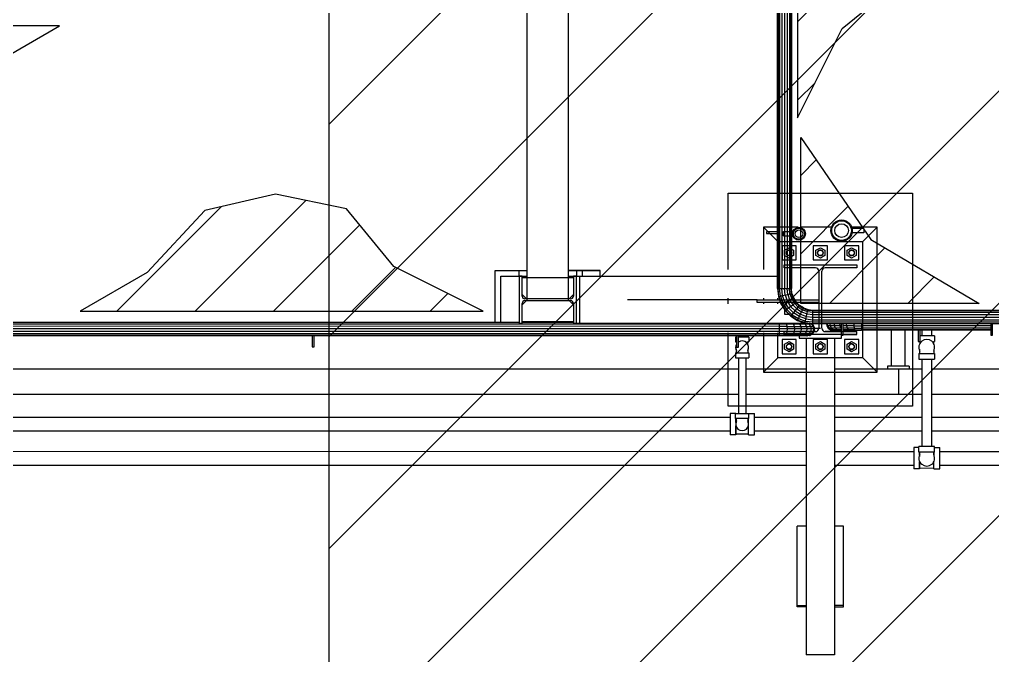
# Model space of a CAD drawing. Header units: metres. Extents: x 0 to 63075, y 0 to 44550.
# Drawn here: x 50635 to 51149, y 36669 to 37005 of the extents above; entities that cross this region are included whole.
import ezdxf

# ---------------------------------------------------------------- set-up
doc = ezdxf.new("R2010")
doc.units = ezdxf.units.M
doc.header["$LTSCALE"] = 75
for name, color, linetype in [('AI-Hatch mob', 7, 'Continuous'), ('GSB', 7, 'Continuous'), ('ML6', 1, 'Continuous'), ('SDM', 7, 'Continuous'), ('SL1', 8, 'Continuous')]:
    doc.layers.add(name, color=color, linetype=linetype)
pattern_1 = [(44.99813, (326091.56, -18363.04), (-137.8813, 137.8903), [])]

# ---------------------------------------------------------------- blocks, each defined once
blk = doc.blocks.new('A$C6bae614f')
at = {"layer": 'SL1'}
h = blk.add_hatch(dxfattribs=at)
h.set_pattern_fill('_USER', color=256, scale=195, angle=44.9981, style=0, pattern_type=0)
h.set_pattern_definition(pattern_1)
h.paths.add_polyline_path([(354089.6, 22315), (354089.6, 20895.4), (354246.7, 21210.4), (354450.6, 21376.6), (354501.8, 21626.4), (354443.9, 21875.2), (354225.7, 22078.2)])
h = blk.add_hatch(dxfattribs=at)
h.set_pattern_fill('_USER', color=256, scale=195, angle=44.9981, style=0, pattern_type=0)
h.set_pattern_definition(pattern_1)
h.paths.add_polyline_path([(351490.3, 21219.4), (350070.6, 21219.4), (350385.7, 21062.3), (350551.8, 20858.4), (350801.7, 20807.2), (351050.5, 20865.1), (351253.4, 21083.4)])
h = blk.add_hatch(dxfattribs=at)
h.set_pattern_fill('_USER', color=256, scale=195, angle=44.9981, style=0, pattern_type=0)
h.set_pattern_definition(pattern_1)
h.paths.add_polyline_path([(354347.7, 20467.1), (354728.5, 20242.1), (354100.6, 20242.1), (354100.7, 20826.5)])
h = blk.add_hatch(dxfattribs=at)
h.set_pattern_fill('_USER', color=256, scale=195, angle=44.9981, style=0, pattern_type=0)
h.set_pattern_definition(pattern_1)
h.paths.add_polyline_path([(351562.2, 20214.3), (352981.9, 20214.3), (352666.8, 20371.4), (352500.7, 20575.3), (352250.8, 20626.5), (352002, 20568.6), (351799.1, 20350.4)])
for p, q in [((353136.6, 20254.9), (353136.7, 22297.5)), ((353282.6, 20254.9), (353282.7, 22297.5)), ((354018.7, 20293.9), (354018.8, 22221.9)), ((354020.6, 22221.9), (354020.6, 20293.9)), ((354025.9, 22221.9), (354025.9, 20293.9)), ((354033.8, 22221.9), (354033.8, 20293.9)), ((354043.2, 22221.9), (354043.1, 20293.9)), ((354052.5, 22221.9), (354052.4, 20293.9)), ((354060.4, 22221.9), (354060.4, 20293.9)), ((354065.7, 22221.9), (354065.6, 20293.9)), ((354067.6, 22221.9), (354067.5, 20293.9)), ((353844.6, 20629.9), (354494.6, 20629.9)), ((353844.6, 20361.9), (353844.6, 20629.9)), ((354494.6, 20629.9), (354494.6, 19879.9)), ((353969.6, 20509.9), (353969.6, 20361.9)), ((354089.8, 20509.9), (353969.6, 20509.9)), ((353969.6, 20509.9), (354019.6, 20459.9)), ((354208.4, 20509.9), (354098.8, 20509.9)), ((354369.6, 20509.9), (354280.2, 20509.9)), ((354323.3, 20505.9), (354281.3, 20505.9)), ((354319.6, 20459.9), (354369.6, 20509.9)), ((354323.3, 20505.9), (354323.3, 20490.9)), ((354369.6, 19999.9), (354369.6, 20509.9)), ((353979.6, 20493.9), (353979.6, 20487.6)), ((354018.7, 20493.9), (353979.6, 20493.9)), ((353979.6, 20487.6), (354018.7, 20487.6)), ((354039.3, 20494.9), (354072.6, 20494.9)), ((354039.3, 20479.9), (354039.3, 20494.9)), ((354039.3, 20479.9), (354072.6, 20479.9)), ((354323.3, 20490.9), (354281.3, 20490.9)), ((354019.6, 20361.9), (354019.6, 20459.9)), ((354019.6, 20459.9), (354319.6, 20459.9)), ((354034.6, 20444.9), (354034.6, 20394.9)), ((354084.6, 20444.9), (354034.6, 20444.9)), ((354043.8, 20429), (354059.6, 20438.2)), ((354043.8, 20410.8), (354043.8, 20429)), ((354053.4, 20427.7), (354050.7, 20424.2)), ((354057.4, 20429.6), (354053.4, 20427.7)), ((354061.8, 20429.6), (354057.4, 20429.6)), ((354059.6, 20438.2), (354075.4, 20429)), ((354065.8, 20427.7), (354061.8, 20429.6)), ((354068.5, 20424.2), (354065.8, 20427.7)), ((354075.4, 20429), (354075.4, 20410.8)), ((354084.6, 20394.9), (354084.6, 20444.9)), ((354144.6, 20444.9), (354144.6, 20394.9)), ((354194.6, 20444.9), (354144.6, 20444.9)), ((354153.8, 20429), (354169.6, 20438.2)), ((354153.8, 20410.8), (354153.8, 20429)), ((354163.4, 20427.7), (354160.7, 20424.2)), ((354167.4, 20429.6), (354163.4, 20427.7)), ((354171.8, 20429.6), (354167.4, 20429.6)), ((354169.6, 20438.2), (354185.4, 20429)), ((354175.8, 20427.7), (354171.8, 20429.6)), ((354178.5, 20424.2), (354175.8, 20427.7)), ((354185.4, 20429), (354185.4, 20410.8)), ((354194.6, 20394.9), (354194.6, 20444.9)), ((354254.6, 20444.9), (354254.6, 20394.9)), ((354304.6, 20444.9), (354254.6, 20444.9)), ((354263.8, 20429), (354279.6, 20438.2)), ((354263.8, 20410.8), (354263.8, 20429)), ((354273.4, 20427.7), (354270.7, 20424.2)), ((354277.4, 20429.6), (354273.4, 20427.7)), ((354281.8, 20429.6), (354277.4, 20429.6)), ((354279.6, 20438.2), (354295.4, 20429)), ((354285.8, 20427.7), (354281.8, 20429.6)), ((354288.5, 20424.2), (354285.8, 20427.7)), ((354295.4, 20429), (354295.4, 20410.8)), ((354304.6, 20394.9), (354304.6, 20444.9)), ((354319.6, 20049.9), (354319.6, 20459.9)), ((354034.6, 20394.9), (354084.6, 20394.9)), ((354059.6, 20401.6), (354043.8, 20410.8)), ((354050.7, 20424.2), (354049.7, 20419.9)), ((354049.7, 20419.9), (354050.7, 20415.6)), ((354050.7, 20415.6), (354053.4, 20412.1)), ((354053.4, 20412.1), (354057.4, 20410.2)), ((354057.4, 20410.2), (354061.8, 20410.2)), ((354075.4, 20410.8), (354059.6, 20401.6)), ((354061.8, 20410.2), (354065.8, 20412.1)), ((354065.8, 20412.1), (354068.5, 20415.6)), ((354069.5, 20419.9), (354068.5, 20424.2)), ((354068.5, 20415.6), (354069.5, 20419.9)), ((354144.6, 20394.9), (354194.6, 20394.9)), ((354169.6, 20401.6), (354153.8, 20410.8)), ((354160.7, 20424.2), (354159.7, 20419.9)), ((354159.7, 20419.9), (354160.7, 20415.6)), ((354160.7, 20415.6), (354163.4, 20412.1)), ((354163.4, 20412.1), (354167.4, 20410.2)), ((354167.4, 20410.2), (354171.8, 20410.2)), ((354185.4, 20410.8), (354169.6, 20401.6)), ((354171.8, 20410.2), (354175.8, 20412.1)), ((354175.8, 20412.1), (354178.5, 20415.6)), ((354179.5, 20419.9), (354178.5, 20424.2)), ((354178.5, 20415.6), (354179.5, 20419.9)), ((354254.6, 20394.9), (354304.6, 20394.9)), ((354279.6, 20401.6), (354263.8, 20410.8)), ((354270.7, 20424.2), (354269.7, 20419.9)), ((354269.7, 20419.9), (354270.7, 20415.6)), ((354270.7, 20415.6), (354273.4, 20412.1)), ((354273.4, 20412.1), (354277.4, 20410.2)), ((354277.4, 20410.2), (354281.8, 20410.2)), ((354295.4, 20410.8), (354279.6, 20401.6)), ((354281.8, 20410.2), (354285.8, 20412.1)), ((354285.8, 20412.1), (354288.5, 20415.6)), ((354289.5, 20419.9), (354288.5, 20424.2)), ((354288.5, 20415.6), (354289.5, 20419.9)), ((354041.6, 20367.2), (354041.6, 20377.9)), ((354041.6, 20377.9), (354297.6, 20377.9)), ((354152.4, 20367.2), (354041.6, 20367.2)), ((354297.6, 20367.2), (354186.9, 20367.2)), ((354297.6, 20377.9), (354297.6, 20367.2)), ((353024.6, 20357.9), (353136.6, 20357.9)), ((353024.6, 20176.3), (353024.6, 20357.9)), ((353136.6, 20356.4), (353024.6, 20356.4)), ((353044.6, 20337.9), (353136.6, 20337.9)), ((353044.6, 20176.3), (353044.6, 20337.9)), ((353108.1, 20357.9), (353108.1, 20337.9)), ((353109.1, 20337.4), (353109.1, 20172.4)), ((353119.3, 20337.4), (353109.1, 20337.4)), ((353119.3, 20268), (353119.3, 20337.4)), ((353119.3, 20333), (353299.9, 20333)), ((353394.6, 20357.9), (353282.6, 20357.9)), ((353394.6, 20356.4), (353282.6, 20356.4)), ((353282.6, 20337.9), (354018.7, 20337.9)), ((353299.9, 20337.4), (353299.9, 20268)), ((353310.1, 20337.4), (353299.9, 20337.4)), ((353310.1, 20337.9), (353310.1, 20171.9)), ((353311.1, 20357.9), (353311.1, 20337.9)), ((353322.6, 20171.9), (353322.6, 20337.9)), ((353330.1, 20357.9), (353330.1, 20337.9)), ((353394.6, 20337.9), (353394.6, 20357.9)), ((354164.4, 20355.2), (354164.3, 20154.6)), ((354174.8, 20154.6), (354174.9, 20355.2)), ((354018.7, 20293.9), (354021.8, 20266.2)), ((354018.7, 20293.9), (354025.9, 20293.9)), ((354023.6, 20266.7), (354020.6, 20293.9)), ((354025.9, 20293.9), (354043.1, 20293.9)), ((354028.8, 20267.8), (354025.9, 20293.9)), ((354036.5, 20269.6), (354033.8, 20293.9)), ((354045.6, 20271.7), (354043.1, 20293.9)), ((354043.1, 20293.9), (354052.4, 20293.9)), ((354054.7, 20273.8), (354052.4, 20293.9)), ((354052.4, 20293.9), (354065.6, 20293.9)), ((354062.4, 20275.5), (354060.4, 20293.9)), ((354065.6, 20293.9), (354067.5, 20293.9)), ((354067.6, 20276.7), (354065.6, 20293.9)), ((354069.4, 20277.1), (354067.5, 20293.9)), ((353134.3, 20258), (353119.3, 20273)), ((353289.9, 20258), (353129.3, 20258)), ((353299.9, 20273), (353284.9, 20258)), ((353844.6, 20240.4), (353844.6, 20259.9)), ((353969.6, 20259.9), (353969.6, 20254.9)), ((354019.6, 20254.9), (354019.6, 20259.9)), ((354021.8, 20266.2), (354023.6, 20266.7)), ((354021.8, 20266.2), (354031, 20240)), ((354023.6, 20266.7), (354028.8, 20267.8)), ((354023.6, 20266.7), (354032.7, 20240.8)), ((354028.8, 20267.8), (354036.5, 20269.6)), ((354028.8, 20267.8), (354037.5, 20243.1)), ((354032.7, 20240.8), (354068.6, 20258)), ((354036.5, 20269.6), (354054.7, 20273.8)), ((354044.6, 20246.5), (354036.5, 20269.6)), ((354045.6, 20271.7), (354053, 20250.5)), ((354054.7, 20273.8), (354067.6, 20276.7)), ((354054.7, 20273.8), (354061.4, 20254.6)), ((354062.4, 20275.5), (354068.6, 20258)), ((354067.6, 20276.7), (354069.4, 20277.1)), ((354073.3, 20260.3), (354067.6, 20276.7)), ((354068.6, 20258), (354073.3, 20260.3)), ((354068.6, 20258), (354078.4, 20242.3)), ((354069.4, 20277.1), (354075, 20261.1)), ((354075, 20261.1), (354073.3, 20260.3)), ((354082.5, 20245.6), (354073.3, 20260.3)), ((354075, 20261.1), (354084, 20246.8)), ((353119.3, 20236.8), (353134.3, 20251.8)), ((353119.3, 20172.4), (353119.3, 20241.8)), ((353129.3, 20251.8), (353289.9, 20251.8)), ((353284.9, 20251.8), (353299.9, 20236.8)), ((353299.9, 20241.8), (353299.9, 20172.4)), ((353946.6, 20254.9), (353490.8, 20254.9)), ((353946.6, 20245.4), (353946.6, 20254.9)), ((353946.6, 20254.9), (354164.4, 20254.9)), ((354164.4, 20245.4), (353946.6, 20245.4)), ((353969.6, 20245.4), (353969.6, 20240.4)), ((354019.6, 20240.4), (354019.6, 20245.4)), ((354031, 20240), (354032.7, 20240.8)), ((354031, 20240), (354045.8, 20216.4)), ((354032.7, 20240.8), (354047.3, 20217.5)), ((354037.5, 20243.1), (354051.4, 20220.8)), ((354057.6, 20225.8), (354044.6, 20246.5)), ((354051.4, 20220.8), (354057.6, 20225.8)), ((354053, 20250.5), (354064.9, 20231.6)), ((354056.3, 20245.4), (354056.3, 20254.9)), ((354057.6, 20225.8), (354072.2, 20237.4)), ((354074.9, 20208.4), (354057.6, 20225.8)), ((354061.4, 20254.6), (354072.2, 20237.4)), ((354064.9, 20231.6), (354080.8, 20215.7)), ((354066.7, 20198.1), (354091.5, 20229.2)), ((354072.2, 20237.4), (354082.5, 20245.6)), ((354072.2, 20237.4), (354086.6, 20223)), ((354078.4, 20242.3), (354091.5, 20229.2)), ((354084, 20246.8), (354082.5, 20245.6)), ((354082.5, 20245.6), (354094.8, 20233.4)), ((354084, 20246.8), (354096, 20234.8)), ((354086.6, 20223), (354103.8, 20212.2)), ((354091.5, 20229.2), (354094.8, 20233.4)), ((354091.5, 20229.2), (354107.2, 20219.4)), ((354094.8, 20233.4), (354096, 20234.8)), ((354094.8, 20233.4), (354109.5, 20224.1)), ((354110.3, 20225.8), (354096, 20234.8)), ((354107.2, 20219.4), (354109.5, 20224.1)), ((354109.5, 20224.1), (354110.3, 20225.8)), ((354109.5, 20224.1), (354125.9, 20218.4)), ((354110.3, 20225.8), (354126.3, 20220.2)), ((354043.1, 20220.7), (354043.1, 20203.9)), ((354043.1, 20203.9), (354058.3, 20203.9)), ((354045.8, 20216.4), (354047.3, 20217.5)), ((354045.8, 20216.4), (354065.5, 20196.7)), ((354047.3, 20217.5), (354051.4, 20220.8)), ((354047.3, 20217.5), (354066.7, 20198.1)), ((354051.4, 20220.8), (354070, 20202.3)), ((354065.5, 20196.7), (354066.7, 20198.1)), ((354065.5, 20196.7), (354089.1, 20181.8)), ((354066.7, 20198.1), (354089.9, 20183.5)), ((354070, 20202.3), (354092.2, 20188.3)), ((354095.7, 20195.4), (354074.9, 20208.4)), ((354080.8, 20215.7), (354099.7, 20203.8)), ((354089.9, 20183.5), (354099.7, 20203.8)), ((354092.2, 20188.3), (354117, 20179.6)), ((354118.8, 20187.3), (354095.7, 20195.4)), ((354099.7, 20203.8), (354107.2, 20219.4)), ((354099.7, 20203.8), (354120.8, 20196.4)), ((354103.8, 20212.2), (354122.9, 20205.5)), ((354107.2, 20219.4), (354124.7, 20213.3)), ((354115.8, 20174.5), (354124.7, 20213.3)), ((354120.8, 20196.4), (354143.1, 20193.9)), ((354122.9, 20205.5), (354143.1, 20203.3)), ((354124.7, 20213.3), (354125.9, 20218.4)), ((354124.7, 20213.3), (354143.1, 20211.2)), ((354125.9, 20218.4), (354126.3, 20220.2)), ((354125.9, 20218.4), (354143.1, 20216.5)), ((354126.3, 20220.2), (354143.1, 20218.3)), ((354143.1, 20218.3), (354876.1, 20218.3)), ((354143.1, 20211.2), (354143.1, 20218.3)), ((354143.1, 20216.5), (354876.1, 20216.4)), ((354143.1, 20176.7), (354143.1, 20211.2)), ((354143.1, 20211.2), (354876.1, 20211.2)), ((354143.1, 20203.3), (354876.1, 20203.2)), ((354143.1, 20193.9), (354876.1, 20193.9)), ((348235.9, 20176.5), (353109.1, 20176.3)), ((353109.1, 20174.5), (348235.9, 20174.6)), ((354024.6, 20169.2), (348235.9, 20169.3)), ((354024.6, 20161.2), (348235.9, 20161.4)), ((353109.1, 20172.4), (353119.3, 20172.4)), ((353299.9, 20176.8), (353119.3, 20176.8)), ((353119.3, 20176.3), (353299.9, 20176.3)), ((353299.9, 20174.5), (353119.3, 20174.5)), ((353299.9, 20172.4), (353310.1, 20172.4)), ((353310.1, 20171.9), (354122, 20171.9)), ((354024.6, 20171.9), (354024.6, 20169.2)), ((354050.7, 20169.2), (354024.6, 20169.2)), ((354024.6, 20169.2), (354024.6, 20151.9)), ((354051.9, 20161.2), (354024.6, 20161.2)), ((354049.8, 20171.9), (354050.7, 20169.2)), ((354075.5, 20169.2), (354050.7, 20169.2)), ((354050.7, 20169.2), (354051.9, 20161.2)), ((354051.9, 20161.2), (354077.8, 20161.2)), ((354051.9, 20161.2), (354052.3, 20151.9)), ((354073.7, 20171.9), (354075.5, 20169.2)), ((354075.5, 20169.2), (354077.8, 20161.2)), ((354097.7, 20169.2), (354075.5, 20169.2)), ((354077.8, 20161.2), (354101, 20161.2)), ((354077.8, 20161.2), (354078.6, 20151.9)), ((354089.1, 20181.8), (354089.9, 20183.5)), ((354089.1, 20181.8), (354115.4, 20172.6)), ((354089.9, 20183.5), (354115.8, 20174.5)), ((354095.1, 20171.9), (354097.7, 20169.2)), ((354097.7, 20169.2), (354101, 20161.2)), ((354116.3, 20169.2), (354097.7, 20169.2)), ((354101, 20161.2), (354102.2, 20151.9)), ((354101, 20161.2), (354144.1, 20161.2)), ((354113.1, 20171.9), (354116.3, 20169.2)), ((354115.4, 20172.6), (354115.8, 20174.5)), ((354115.4, 20172.6), (354143.1, 20169.5)), ((354115.8, 20174.5), (354143.1, 20171.4)), ((354130.2, 20169.2), (354116.3, 20169.2)), ((354116.3, 20169.2), (354120.4, 20161.2)), ((354117, 20179.6), (354143.1, 20176.7)), ((354118.8, 20187.3), (354143.1, 20184.6)), ((354120.4, 20161.2), (354121.9, 20151.9)), ((354127.4, 20171.3), (354130.2, 20169.2)), ((354138.9, 20169.2), (354130.2, 20169.2)), ((354130.2, 20169.2), (354135, 20161.2)), ((354135, 20161.2), (354136.7, 20151.9)), ((354137.4, 20170.2), (354138.9, 20169.2)), ((354138.9, 20169.2), (354141.9, 20169.2)), ((354138.9, 20169.2), (354144.1, 20161.2)), ((354140.9, 20169.8), (354141.9, 20169.2)), ((354141.9, 20169.2), (354147.1, 20161.2)), ((354143.1, 20184.6), (354876.1, 20184.6)), ((354143.1, 20171.4), (354143.1, 20176.7)), ((354143.1, 20176.7), (354876.1, 20176.6)), ((354143.1, 20169.5), (354143.1, 20171.4)), ((354143.1, 20171.4), (354876.1, 20171.4)), ((354876.1, 20169.5), (354143.1, 20169.5)), ((354144.1, 20161.2), (354145.9, 20151.9)), ((354144.1, 20161.2), (354147.1, 20161.2)), ((354147.1, 20161.2), (354149, 20151.9)), ((354169.6, 20153.4), (354148.7, 20153.4)), ((354190.7, 20169.5), (354192.1, 20162.6)), ((354192.1, 20162.6), (354197.3, 20154.6)), ((354195.1, 20162.6), (354192.1, 20162.6)), ((354193.8, 20169.5), (354195.1, 20162.6)), ((354195.1, 20162.6), (354200.3, 20154.6)), ((354243.1, 20162.6), (354195.1, 20162.6)), ((354209, 20154.6), (354197.3, 20154.6)), ((354197.3, 20154.6), (354205.3, 20149.3)), ((354200.3, 20154.6), (354208, 20149.3)), ((354202.9, 20169.5), (354204.2, 20162.6)), ((354204.2, 20162.6), (354209, 20154.6)), ((354209, 20154.6), (354216.1, 20149.3)), ((354241.5, 20154.6), (354209, 20154.6)), ((354217.7, 20169.5), (354218.8, 20162.6)), ((354218.8, 20162.6), (354222.9, 20154.6)), ((354222.9, 20154.6), (354229.1, 20149.3)), ((354237.3, 20169.5), (354238.2, 20162.6)), ((354238.2, 20162.6), (354241.5, 20154.6)), ((354241.5, 20154.6), (354243.1, 20152.9)), ((354243.1, 20154.6), (354241.5, 20154.6)), ((354243.1, 20169.5), (354243.1, 20130.4)), ((354249.4, 20130.4), (354249.4, 20169.5)), ((354287.3, 20162.6), (354249.4, 20162.6)), ((354263.7, 20154.6), (354249.4, 20154.6)), ((354260.8, 20169.5), (354261.4, 20162.6)), ((354261.4, 20162.6), (354263.7, 20154.6)), ((354288.5, 20154.6), (354263.7, 20154.6)), ((354263.7, 20154.6), (354267.2, 20149.3)), ((354287, 20169.5), (354287.3, 20162.6)), ((354287.3, 20162.6), (354314.6, 20162.6)), ((354287.3, 20162.6), (354288.5, 20154.6)), ((354288.5, 20154.6), (354314.6, 20154.6)), ((354288.5, 20154.6), (354290.3, 20149.3)), ((354314.6, 20169.5), (354314.6, 20162.6)), ((354769.8, 20162.5), (354314.6, 20162.6)), ((354314.6, 20162.6), (354314.6, 20149.3)), ((354769.8, 20154.6), (354314.6, 20154.6)), ((354769.8, 20169.5), (354769.8, 20130.4)), ((354776.1, 20130.4), (354776.1, 20169.5)), ((354024.6, 20134.6), (348235.9, 20134.8)), ((354024.6, 20129.4), (348235.9, 20129.5)), ((354024.6, 20127.5), (348235.9, 20127.7)), ((354024.6, 20151.9), (348235.9, 20152.1)), ((354024.6, 20142.6), (348235.9, 20142.8)), ((352380.2, 20127.6), (352380.2, 20088.5)), ((352386.5, 20088.5), (352386.5, 20127.6)), ((353844.6, 19879.9), (353844.6, 20138.4)), ((353874.6, 20123.5), (353871.3, 20123.5)), ((353871.3, 20123.5), (353871.3, 20106.1)), ((353874.6, 20127.5), (353874.6, 20088.4)), ((353880.9, 20088.4), (353880.9, 20127.5)), ((353917.3, 20123.5), (353880.9, 20123.5)), ((353881, 20123.5), (353881, 20127.5)), ((353907.6, 20123.5), (353907.6, 20127.5)), ((353917.3, 20123.5), (353917.3, 20106.1)), ((353969.6, 20138.4), (353969.6, 19999.9)), ((354019.6, 20049.9), (354019.6, 20138.4)), ((354052.3, 20151.9), (354024.6, 20151.9)), ((354024.6, 20151.9), (354024.6, 20142.6)), ((354024.6, 20142.6), (354024.6, 20127.5)), ((354051.9, 20142.6), (354024.6, 20142.6)), ((354050.7, 20134.6), (354024.6, 20134.6)), ((354048.9, 20129.4), (354024.6, 20129.4)), ((354046.9, 20127.5), (354024.6, 20127.5)), ((354041.6, 20131.9), (354041.6, 20142.6)), ((354041.6, 20142.6), (354152.3, 20142.6)), ((354297.6, 20131.9), (354041.6, 20131.9)), ((354048.9, 20129.4), (354046.9, 20127.5)), ((354068, 20127.5), (354046.9, 20127.5)), ((354050.7, 20134.6), (354048.9, 20129.4)), ((354072, 20129.4), (354048.9, 20129.4)), ((354051.9, 20142.6), (354050.7, 20134.6)), ((354075.5, 20134.6), (354050.7, 20134.6)), ((354052.3, 20151.9), (354051.9, 20142.6)), ((354077.8, 20142.6), (354051.9, 20142.6)), ((354078.6, 20151.9), (354052.3, 20151.9)), ((354072, 20129.4), (354068, 20127.5)), ((354087, 20127.5), (354068, 20127.5)), ((354075.5, 20134.6), (354072, 20129.4)), ((354092.8, 20129.4), (354072, 20129.4)), ((354077.8, 20142.6), (354075.5, 20134.6)), ((354097.7, 20134.6), (354075.5, 20134.6)), ((354078.6, 20151.9), (354077.8, 20142.6)), ((354101, 20142.6), (354077.8, 20142.6)), ((354102.2, 20151.9), (354078.6, 20151.9)), ((354092.8, 20129.4), (354087, 20127.5)), ((354114.7, 20127.5), (354087, 20127.5)), ((354097.7, 20134.6), (354092.8, 20129.4)), ((354110.1, 20129.4), (354092.8, 20129.4)), ((354094.6, 20127.5), (354094.6, 20119.4)), ((354094.6, 20119.4), (354244.6, 20119.4)), ((354101, 20142.6), (354097.7, 20134.6)), ((354116.3, 20134.6), (354097.7, 20134.6)), ((354102.2, 20151.9), (354101, 20142.6)), ((354135, 20142.6), (354101, 20142.6)), ((354136.7, 20151.9), (354102.2, 20151.9)), ((354110.1, 20129.4), (354102.8, 20127.5)), ((354116.3, 20134.6), (354110.1, 20129.4)), ((354123.1, 20129.4), (354110.1, 20129.4)), ((354123.1, 20129.4), (354114.7, 20127.5)), ((354122.1, 20127.5), (354114.7, 20127.5)), ((354120.4, 20142.6), (354116.3, 20134.6)), ((354138.9, 20134.6), (354116.3, 20134.6)), ((354119.6, 20119.4), (354119.6, 19004.9)), ((354121.9, 20151.9), (354120.4, 20142.6)), ((354131.2, 20129.4), (354122.1, 20127.5)), ((354122.1, 20127.5), (354124.6, 20127.5)), ((354130.2, 20134.6), (354123.1, 20129.4)), ((354131.2, 20129.4), (354123.1, 20129.4)), ((354133.9, 20129.4), (354124.6, 20127.5)), ((354135, 20142.6), (354130.2, 20134.6)), ((354138.9, 20134.6), (354131.2, 20129.4)), ((354131.2, 20129.4), (354133.9, 20129.4)), ((354141.9, 20134.6), (354133.9, 20129.4)), ((354136.7, 20151.9), (354135, 20142.6)), ((354144.1, 20142.6), (354135, 20142.6)), ((354145.9, 20151.9), (354136.7, 20151.9)), ((354243.1, 20131.9), (354137.7, 20131.9)), ((354144.1, 20142.6), (354138.9, 20134.6)), ((354138.9, 20134.6), (354141.9, 20134.6)), ((354147.1, 20142.6), (354141.9, 20134.6)), ((354145.9, 20151.9), (354144.1, 20142.6)), ((354144.1, 20142.6), (354147.1, 20142.6)), ((354145.9, 20151.9), (354149, 20151.9)), ((354149, 20151.9), (354147.1, 20142.6)), ((354152.3, 20142.6), (354147.2, 20142.6)), ((354186.8, 20142.6), (354297.6, 20142.6)), ((354243.1, 20142.6), (354186.8, 20142.6)), ((354205.3, 20149.3), (354214.6, 20147.5)), ((354208, 20149.3), (354205.3, 20149.3)), ((354229.1, 20149.3), (354208, 20149.3)), ((354208, 20149.3), (354217.1, 20147.5)), ((354217.1, 20147.5), (354214.6, 20147.5)), ((354216.1, 20149.3), (354224.5, 20147.5)), ((354224.5, 20147.5), (354217.1, 20147.5)), ((354219.6, 20119.4), (354219.6, 19004.9)), ((354243.1, 20147.5), (354224.5, 20147.5)), ((354243.1, 20149.3), (354229.1, 20149.3)), ((354229.1, 20149.3), (354236.4, 20147.5)), ((354243.1, 20130.4), (354249.4, 20130.4)), ((354244.6, 20119.4), (354244.6, 20130.4)), ((354290.3, 20149.3), (354249.4, 20149.3)), ((354249.4, 20148.4), (354252.3, 20147.5)), ((354252.3, 20147.5), (354249.4, 20147.5)), ((354297.6, 20142.6), (354249.4, 20142.6)), ((354249.4, 20131.9), (354297.6, 20131.9)), ((354292.3, 20147.5), (354252.3, 20147.5)), ((354267.2, 20149.3), (354271.2, 20147.5)), ((354290.3, 20149.3), (354292.3, 20147.5)), ((354290.3, 20149.3), (354314.6, 20149.3)), ((354292.3, 20147.5), (354314.6, 20147.5)), ((354297.6, 20131.9), (354297.6, 20142.6)), ((354314.6, 20149.3), (354314.6, 20147.5)), ((354769.8, 20149.3), (354314.6, 20149.3)), ((354769.8, 20147.5), (354314.6, 20147.5)), ((354420.2, 20021), (354420.2, 20147.5)), ((354468.4, 20021), (354468.4, 20147.5)), ((354514.6, 20147.5), (354514.6, 20108.4)), ((354520.9, 20108.4), (354520.9, 20147.5)), ((354572.1, 20128.3), (354520.9, 20128.3)), ((354527.6, 20147.5), (354527.6, 20128.3)), ((354561, 20147.5), (354561, 20128.3)), ((354572.1, 20128.3), (354572.1, 20107.7)), ((354769.8, 20130.4), (354776.1, 20130.4)), ((352380.2, 20088.5), (352386.5, 20088.5)), ((353871.3, 20106.1), (353874.6, 20106.1)), ((353874.5, 20106.1), (353874.5, 20098.6)), ((353874.6, 20088.4), (353880.9, 20088.4)), ((353912.3, 20106.1), (353917.3, 20106.1)), ((353914.1, 20098.6), (353914.1, 20106.1)), ((354034.6, 20114.9), (354034.6, 20064.9)), ((354084.6, 20114.9), (354034.6, 20114.9)), ((354043.8, 20099), (354059.6, 20108.2)), ((354043.8, 20080.8), (354043.8, 20099)), ((354050.7, 20094.2), (354049.7, 20089.9)), ((354049.7, 20089.9), (354050.7, 20085.6)), ((354053.4, 20097.7), (354050.7, 20094.2)), ((354050.7, 20085.6), (354053.4, 20082.1)), ((354057.4, 20099.6), (354053.4, 20097.7)), ((354061.8, 20099.6), (354057.4, 20099.6)), ((354059.6, 20108.2), (354075.4, 20099)), ((354065.8, 20097.7), (354061.8, 20099.6)), ((354068.5, 20094.2), (354065.8, 20097.7)), ((354065.8, 20082.1), (354068.5, 20085.6)), ((354069.5, 20089.9), (354068.5, 20094.2)), ((354068.5, 20085.6), (354069.5, 20089.9)), ((354075.4, 20099), (354075.4, 20080.8)), ((354084.6, 20064.9), (354084.6, 20114.9)), ((354144.6, 20114.9), (354144.6, 20064.9)), ((354194.6, 20114.9), (354144.6, 20114.9)), ((354153.8, 20099), (354169.6, 20108.2)), ((354153.8, 20080.8), (354153.8, 20099)), ((354160.7, 20094.2), (354159.7, 20089.9)), ((354159.7, 20089.9), (354160.7, 20085.6)), ((354163.4, 20097.7), (354160.7, 20094.2)), ((354160.7, 20085.6), (354163.4, 20082.1)), ((354167.4, 20099.6), (354163.4, 20097.7)), ((354171.8, 20099.6), (354167.4, 20099.6)), ((354169.6, 20108.2), (354185.4, 20099)), ((354175.8, 20097.7), (354171.8, 20099.6)), ((354178.5, 20094.2), (354175.8, 20097.7)), ((354175.8, 20082.1), (354178.5, 20085.6)), ((354179.5, 20089.9), (354178.5, 20094.2)), ((354178.5, 20085.6), (354179.5, 20089.9)), ((354185.4, 20099), (354185.4, 20080.8)), ((354194.6, 20064.9), (354194.6, 20114.9)), ((354254.6, 20114.9), (354254.6, 20064.9)), ((354304.6, 20114.9), (354254.6, 20114.9)), ((354263.8, 20099), (354279.6, 20108.2)), ((354263.8, 20080.8), (354263.8, 20099)), ((354270.7, 20094.2), (354269.7, 20089.9)), ((354269.7, 20089.9), (354270.7, 20085.6)), ((354273.4, 20097.7), (354270.7, 20094.2)), ((354270.7, 20085.6), (354273.4, 20082.1)), ((354277.4, 20099.6), (354273.4, 20097.7)), ((354281.8, 20099.6), (354277.4, 20099.6)), ((354279.6, 20108.2), (354295.4, 20099)), ((354285.8, 20097.7), (354281.8, 20099.6)), ((354288.5, 20094.2), (354285.8, 20097.7)), ((354285.8, 20082.1), (354288.5, 20085.6)), ((354289.5, 20089.9), (354288.5, 20094.2)), ((354288.5, 20085.6), (354289.5, 20089.9)), ((354295.4, 20099), (354295.4, 20080.8)), ((354304.6, 20064.9), (354304.6, 20114.9)), ((354514.6, 20108.4), (354520.9, 20108.4)), ((354516.5, 20108.4), (354516.5, 20107.7)), ((354516.5, 20107.7), (354521, 20107.7)), ((354519.7, 20107.7), (354519.7, 20099.8)), ((354567.6, 20107.7), (354572.1, 20107.7)), ((354568.9, 20099.8), (354568.9, 20107.7)), ((353871.3, 20067.8), (353917.3, 20067.8)), ((353871.3, 20067.8), (353871.3, 20050.3)), ((353871.3, 20050.3), (353917.3, 20050.3)), ((353874.5, 20067.8), (353874.5, 20082.5)), ((353881, 20050.3), (353881, 19853.5)), ((353907.6, 20050.3), (353907.6, 19853.5)), ((353914.1, 20082.5), (353914.1, 20067.8)), ((353917.3, 20067.8), (353917.3, 20050.3)), ((354034.6, 20064.9), (354084.6, 20064.9)), ((354059.6, 20071.6), (354043.8, 20080.8)), ((354053.4, 20082.1), (354057.4, 20080.2)), ((354057.4, 20080.2), (354061.8, 20080.2)), ((354075.4, 20080.8), (354059.6, 20071.6)), ((354061.8, 20080.2), (354065.8, 20082.1)), ((354144.6, 20064.9), (354194.6, 20064.9)), ((354169.6, 20071.6), (354153.8, 20080.8)), ((354163.4, 20082.1), (354167.4, 20080.2)), ((354167.4, 20080.2), (354171.8, 20080.2)), ((354185.4, 20080.8), (354169.6, 20071.6)), ((354171.8, 20080.2), (354175.8, 20082.1)), ((354254.6, 20064.9), (354304.6, 20064.9)), ((354279.6, 20071.6), (354263.8, 20080.8)), ((354273.4, 20082.1), (354277.4, 20080.2)), ((354277.4, 20080.2), (354281.8, 20080.2)), ((354295.4, 20080.8), (354279.6, 20071.6)), ((354281.8, 20080.2), (354285.8, 20082.1)), ((354516.5, 20066.1), (354572.1, 20066.1)), ((354516.5, 20066.1), (354516.5, 20045.5)), ((354519.7, 20066.1), (354519.7, 20081.4)), ((354568.9, 20081.4), (354568.9, 20066.1)), ((354572.1, 20066.1), (354572.1, 20045.5)), ((353969.6, 19999.9), (354019.6, 20049.9)), ((354319.6, 20049.9), (354019.6, 20049.9)), ((354319.6, 20049.9), (354369.6, 19999.9)), ((354406.6, 20021), (354406.6, 20011.3)), ((354482, 20021), (354406.6, 20021)), ((354482, 20021), (354482, 20011.3)), ((354516.5, 20045.5), (354572.1, 20045.5)), ((354527.6, 20045.5), (354527.6, 19738.3)), ((354561, 20045.5), (354561, 19738.3)), ((350669.6, 20011.5), (353881, 20011.4)), ((353907.6, 20011.4), (354119.6, 20011.4)), ((353969.6, 19999.9), (354369.6, 19999.9)), ((354219.6, 20011.4), (354444.3, 20011.3)), ((354444.3, 20011.3), (354444.3, 19922.4)), ((354444.3, 20011.3), (354444.3, 19922.4)), ((354444.3, 20011.3), (354527.6, 20011.3)), ((354561, 20011.3), (360374.9, 20011.2)), ((350669.6, 19922.6), (353881, 19922.5)), ((353907.6, 19922.5), (354119.6, 19922.5)), ((354219.6, 19922.5), (354444.3, 19922.4)), ((354444.3, 19922.4), (354527.6, 19922.4)), ((354561, 19922.4), (360374.9, 19922.3)), ((354494.6, 19879.9), (353844.6, 19879.9)), ((353851.4, 19854.6), (353851.4, 19779.2)), ((353872, 19854.6), (353851.4, 19854.6)), ((353917.3, 19853.5), (353871.3, 19853.5)), ((353871.3, 19836.1), (353871.3, 19853.5)), ((353872, 19854.6), (353872, 19853.5)), ((353916.6, 19853.5), (353916.6, 19854.6)), ((353916.6, 19854.6), (353937.2, 19854.6)), ((353917.3, 19836.1), (353917.3, 19853.5)), ((353937.2, 19779.2), (353937.2, 19854.6)), ((350669.6, 19841.1), (353851.4, 19841)), ((353917.3, 19836.1), (353871.3, 19836.1)), ((353872, 19822.6), (353872, 19836.1)), ((353872, 19836.1), (353872, 19822.6)), ((353872, 19782.4), (353872, 19811.2)), ((353872, 19811.2), (353872, 19779.2)), ((353874.5, 19821.3), (353874.5, 19836.1)), ((353914.1, 19836.1), (353914.1, 19821.3)), ((353916.6, 19822.6), (353916.6, 19836.1)), ((353916.6, 19779.2), (353916.6, 19811.2)), ((353937.2, 19841), (354119.6, 19841)), ((354219.6, 19841), (354527.6, 19841)), ((354561, 19841), (360374.9, 19840.8)), ((350669.6, 19792.9), (353851.4, 19792.8)), ((353872, 19779.2), (353851.4, 19779.2)), ((353872, 19782.4), (353916.6, 19782.4)), ((353916.6, 19779.2), (353937.2, 19779.2)), ((353937.2, 19792.8), (354119.6, 19792.8)), ((354219.6, 19792.8), (354527.6, 19792.8)), ((354561, 19792.8), (360374.9, 19792.6)), ((350669.6, 19721.1), (354119.6, 19721)), ((354219.6, 19721), (354498.3, 19721)), ((354498.3, 19734.6), (354498.3, 19659.2)), ((354516.5, 19734.6), (354498.3, 19734.6)), ((354572.1, 19738.3), (354516.5, 19738.3)), ((354516.5, 19717.7), (354516.5, 19738.3)), ((354572.1, 19717.7), (354516.5, 19717.7)), ((354518.9, 19708.3), (354518.9, 19717.7)), ((354518.9, 19717.7), (354518.9, 19708.3)), ((354519.6, 19702.4), (354519.6, 19717.7)), ((354568.9, 19717.7), (354568.9, 19702.4)), ((354569.6, 19708.3), (354569.6, 19717.7)), ((354572.1, 19717.7), (354572.1, 19738.3)), ((354572.1, 19734.6), (354590.3, 19734.6)), ((354590.3, 19659.2), (354590.3, 19734.6)), ((354590.3, 19721), (360345.6, 19720.8)), ((354518.9, 19662.4), (354518.9, 19685.5)), ((354518.9, 19685.5), (354518.9, 19659.2)), ((354569.6, 19659.2), (354569.6, 19685.5)), ((350669.6, 19672.9), (354119.6, 19672.8)), ((354219.6, 19672.8), (354498.3, 19672.8)), ((354518.9, 19659.2), (354498.3, 19659.2)), ((354518.9, 19662.4), (354569.6, 19662.3)), ((354569.6, 19659.2), (354590.3, 19659.2)), ((354590.3, 19672.8), (360345.6, 19672.6)), ((354119.6, 19457.8), (354088.4, 19457.8)), ((354088.4, 19173.2), (354088.4, 19457.8)), ((354250.8, 19457.8), (354219.6, 19457.8)), ((354250.8, 19173.2), (354250.8, 19457.8)), ((354088.4, 19178.8), (354119.6, 19178.8)), ((354119.6, 19173.2), (354088.4, 19173.2)), ((354250.8, 19178.8), (354219.6, 19178.8)), ((354219.6, 19173.2), (354250.8, 19173.2)), ((354219.6, 19004.9), (354119.6, 19004.9))]:
    blk.add_line(p, q, dxfattribs=at)
for points in [[(354089.6, 22315), (354089.6, 20895.4), (354246.7, 21210.4), (354450.6, 21376.6), (354501.8, 21626.4), (354443.9, 21875.2), (354225.7, 22078.2)], [(351490.3, 21219.4), (350070.6, 21219.4), (350385.7, 21062.3), (350551.8, 20858.4), (350801.7, 20807.2), (351050.5, 20865.1), (351253.4, 21083.4)], [(354347.7, 20467.1), (354728.5, 20242.1), (354100.6, 20242.1), (354100.7, 20826.5)], [(351562.2, 20214.3), (352981.9, 20214.3), (352666.8, 20371.4), (352500.7, 20575.3), (352250.8, 20626.5), (352002, 20568.6), (351799.1, 20350.4)]]:
    blk.add_lwpolyline(points, close=True, dxfattribs=at)
for centre, radius in [((354244.3, 20498.4), 37.7), ((354244.3, 20498.4), 34.5), ((354094.3, 20487.4), 23), ((354094.3, 20487.4), 19.8), ((354094.3, 20487.4), 13.3), ((354244.3, 20498.4), 24.1), ((354059.6, 20419.9), 9.5), ((354169.6, 20419.9), 9.5), ((354279.6, 20419.9), 9.5), ((354059.6, 20089.9), 9.5), ((354169.6, 20089.9), 9.5), ((354279.6, 20089.9), 9.5)]:
    blk.add_circle(centre, radius, dxfattribs=at)
for centre, radius, start, end in [((354152.4, 20355.2), 12, 359.9981, 89.9961), ((354186.9, 20355.2), 12, 89.9961, 179.9981), ((353129.3, 20268), 10, 179.9981, 269.9981), ((353289.9, 20268), 10, 269.9981, 359.9981), ((353129.3, 20241.8), 10, 89.9981, 179.9981), ((353289.9, 20241.8), 10, 359.9981, 89.9981), ((354152.3, 20154.6), 12, 269.9961, 359.9981), ((354152.3, 20154.6), 12, 269.9981, 359.9981), ((354186.8, 20154.6), 12, 179.9981, 269.9961), ((354186.8, 20154.6), 12, 179.9981, 269.9981), ((353894.3, 20086.9), 23, 148.9987, 210.47), ((353894.3, 20086.9), 23, 329.5263, 125.514), ((354544.3, 20086.9), 27.8, 332.3538, 207.6424), ((353894.3, 19816.9), 23, 149.5263, 30.47), ((354544.3, 19696.9), 27.8, 152.3538, 27.6425)]:
    blk.add_arc(centre, radius, start, end, dxfattribs=at)
blk = doc.blocks.new('zw$15D4')
at = {"layer": 'ML6', "xscale": 0.2502808837766805, "yscale": 0.2502808837766805, "zscale": 0.2502808837766805}
blk.add_blockref('A$C6bae614f', (-85544.74, -3177.34), dxfattribs=at)

msp = doc.modelspace()

# ---------------------------------------------------------------- hatches: boundary and pattern name
at = {"layer": 'AI-Hatch mob'}
h = msp.add_hatch(dxfattribs=at)
h.set_pattern_fill('ANSI31', color=256, scale=25)
h.set_pattern_definition([(45, (-13824.83, -59.206), (-56.1266, 56.1266), [])])
h.paths.add_polyline_path([(51608.33, 38156.14), (50798.42, 38156.14), (50798.42, 36564.59), (51608.33, 36564.59)])

# ---------------------------------------------------------------- linework, layer by layer
at = {"layer": 'SDM'}
msp.add_lwpolyline([(50798.42, 38156.14), (51608.33, 38156.14), (51608.33, 36564.59), (50798.42, 36564.59)], close=True, dxfattribs=at)

# ---------------------------------------------------------------- block references
at = {"layer": 'GSB', "xscale": 0.6000000000000068, "yscale": 0.6000000000000068, "zscale": 0.6000000000000068}
msp.add_blockref('zw$15D4', (49200, 35721.63), dxfattribs=at)

doc.saveas('drawing.dxf')
